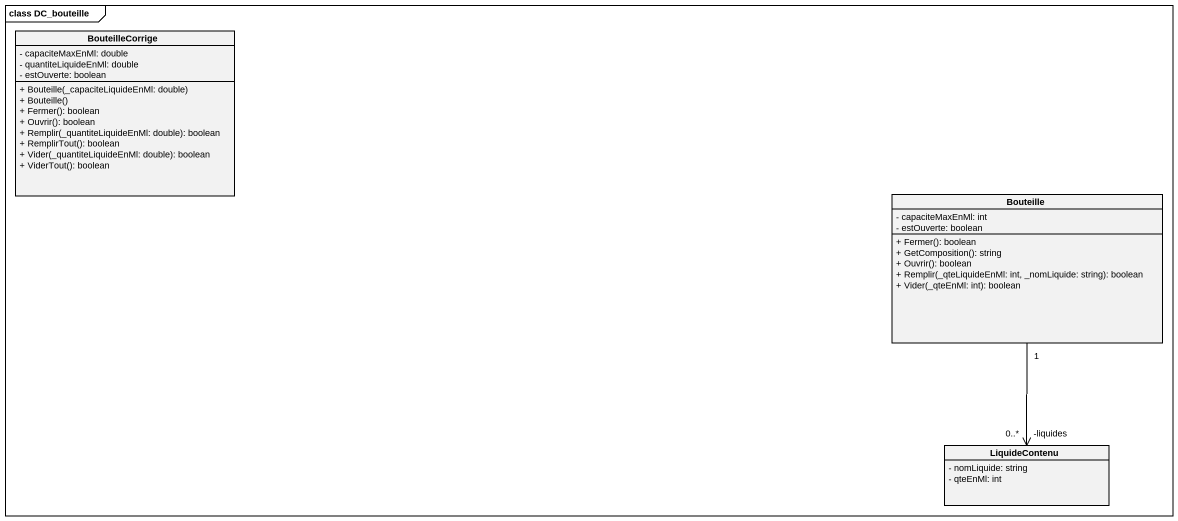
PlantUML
@startuml
mainframe class DC_bouteille
hide circle
hide empty members
skinparam classAttributeIconSize 0
class BouteilleCorrige {
  - capaciteMaxEnMl: double
  - quantiteLiquideEnMl: double
  - estOuverte: boolean
  + Bouteille(_capaciteLiquideEnMl: double)
  + Bouteille()
  + Fermer(): boolean
  + Ouvrir(): boolean
  + Remplir(_quantiteLiquideEnMl: double): boolean
  + RemplirTout(): boolean
  + Vider(_quantiteLiquideEnMl: double): boolean
  + ViderTout(): boolean
}
class Bouteille {
  - capaciteMaxEnMl: int
  - estOuverte: boolean
  + Fermer(): boolean
  + GetComposition(): string
  + Ouvrir(): boolean
  + Remplir(_qteLiquideEnMl: int, _nomLiquide: string): boolean
  + Vider(_qteEnMl: int): boolean
}
class LiquideContenu {
  - nomLiquide: string
  - qteEnMl: int
}
LiquideContenu "-liquides\n0..*" <-up- "1" Bouteille
@enduml
